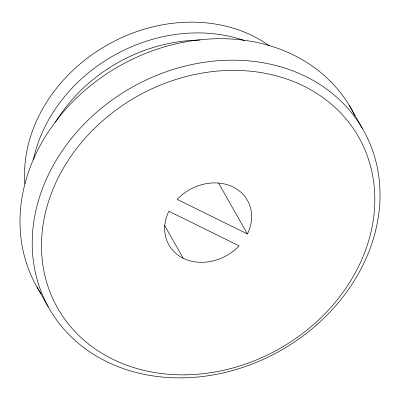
<?xml version="1.0" encoding="UTF-8"?>
<svg xmlns="http://www.w3.org/2000/svg" width="400" height="400" viewBox="0 0 400 400"><rect width="100%" height="100%" fill="white"/><g stroke="black" fill="none" stroke-linecap="round" stroke-linejoin="round"><path stroke-width="0.6" d="M247.43 233.98L177.18 199.37A45.16 37.79 -29.6 0 1 233.075 186.99A45.16 37.79 -29.6 0 1 247.43 233.98L218.595 183.215M349.395 105.62L362.325 128.325M37.005 287.045L48.27 306.85M164.57 225.39L183.23 258.235A45.16 37.79 -29.6 0 0 239.125 245.855L168.875 211.245A45.16 37.79 -29.6 0 0 183.23 258.235M33.335 160.01A150.535 125.96 -29.6 0 1 244.285 40.535M55.49 122.215A150.535 125.96 -29.6 0 1 200.155 40.075M40.975 293.53A180.635 151.15 -29.6 0 1 119.405 66.015A180.635 151.15 -29.6 0 1 354.805 115.61M24.91 183.855A150.54 125.965 -29.6 0 1 107.485 44.87A150.54 125.965 -29.6 0 1 269.06 45.635M182.805 377.855A180.635 151.15 -29.6 0 0 367.02 137.11A180.635 151.15 -29.6 0 0 68.525 142.13A180.635 151.15 -29.6 0 0 182.805 377.855M185.815 374.82A173.11 144.855 -29.6 0 0 362.35 144.105A173.11 144.855 -29.6 0 0 76.295 148.915A173.11 144.855 -29.6 0 0 185.815 374.82"/></g></svg>
